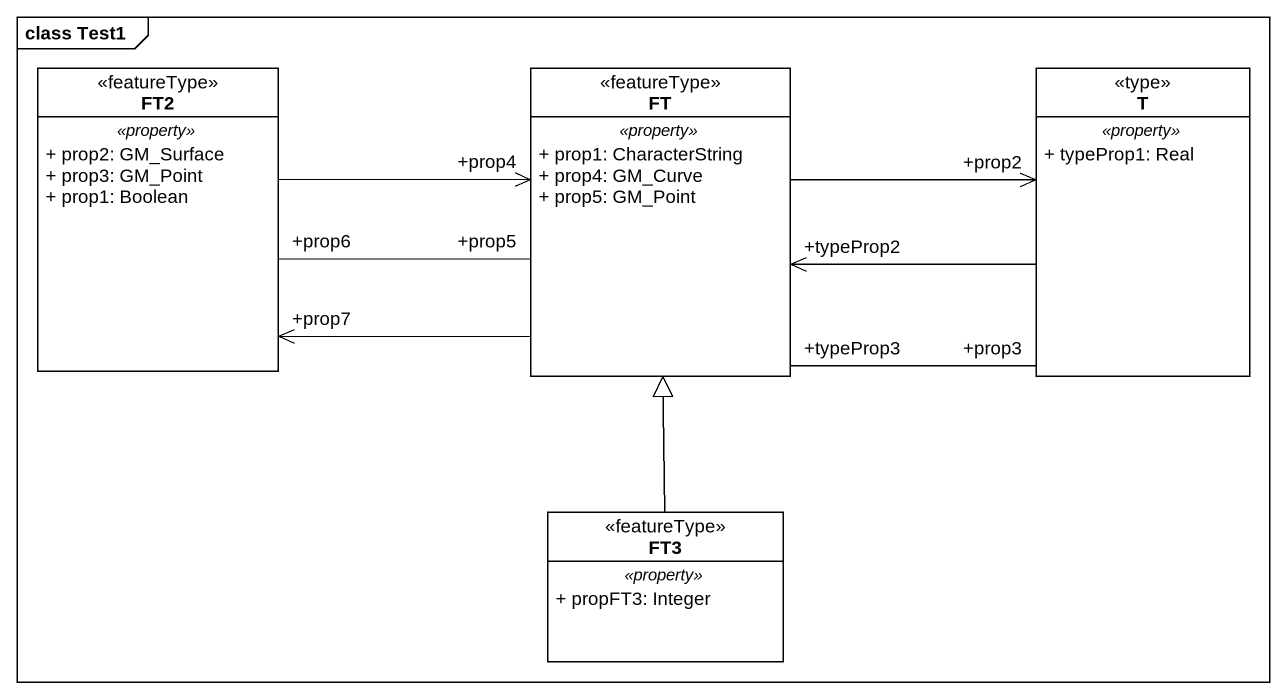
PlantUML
@startuml
mainframe class Test1
hide circle
hide empty members
skinparam classAttributeIconSize 0
class FT2 <<featureType>> {
  .. <<property>> ..
  + prop2: GM_Surface
  + prop3: GM_Point
  + prop1: Boolean
}
class FT <<featureType>> {
  .. <<property>> ..
  + prop1: CharacterString
  + prop4: GM_Curve
  + prop5: GM_Point
}
class T <<type>> {
  .. <<property>> ..
  + typeProp1: Real
}
class FT3 <<featureType>> {
  .. <<property>> ..
  + propFT3: Integer
}
FT2 -right-> "+prop4" FT
FT "+prop5" -left- "+prop6" FT2
FT -left-> "+prop7" FT2
FT -right-> "+prop2" T
T "+prop3" -left- "+typeProp3" FT
T -left-> "+typeProp2" FT
FT3 -up-|> FT
@enduml
